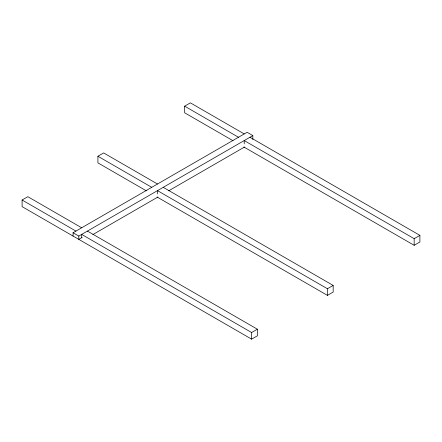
<?xml version="1.0" encoding="UTF-8"?>
<svg xmlns="http://www.w3.org/2000/svg" width="442" height="442" viewBox="0 0 442 442"><rect width="100%" height="100%" fill="white"/><g stroke="black" fill="none" stroke-linecap="round" stroke-linejoin="round"><path stroke-width="0.66" d="M87.417 231.094L257.355 329.207L257.355 335.832L251.614 339.147L22.1 206.635L22.1 200.011L27.84 196.701L81.676 227.785M146.33 190.817L97.914 162.866L97.914 156.241L103.655 152.926L157.496 184.01M233.061 140.744L184.645 112.793L184.645 106.168L190.386 102.853L244.227 133.937M73.068 236.067L73.068 232.752L247.095 132.28L252.83 135.595L252.83 139.567M73.068 232.752L78.809 236.067L252.83 135.595M82.251 237.393L78.809 239.376L78.809 236.067M92.903 234.553L157.949 196.999M168.689 190.8L244.476 147.042M81.676 237.724L81.676 234.409L251.614 332.522L257.355 329.207M157.496 193.95L157.496 190.635L327.428 288.748L333.169 285.438L333.169 292.063L327.428 295.372L157.087 197.027M244.227 143.877L244.227 140.562L414.16 238.674L419.9 235.365L419.9 241.989L414.16 245.299L243.818 146.954M249.962 137.252L419.9 235.365M184.645 106.168L238.487 137.252M163.231 187.325L333.169 285.438M97.914 156.241L151.755 187.325M22.1 200.011L75.941 231.094M414.16 238.674L414.16 245.299M327.428 288.748L327.428 295.372M251.614 332.522L251.614 339.147"/></g></svg>
